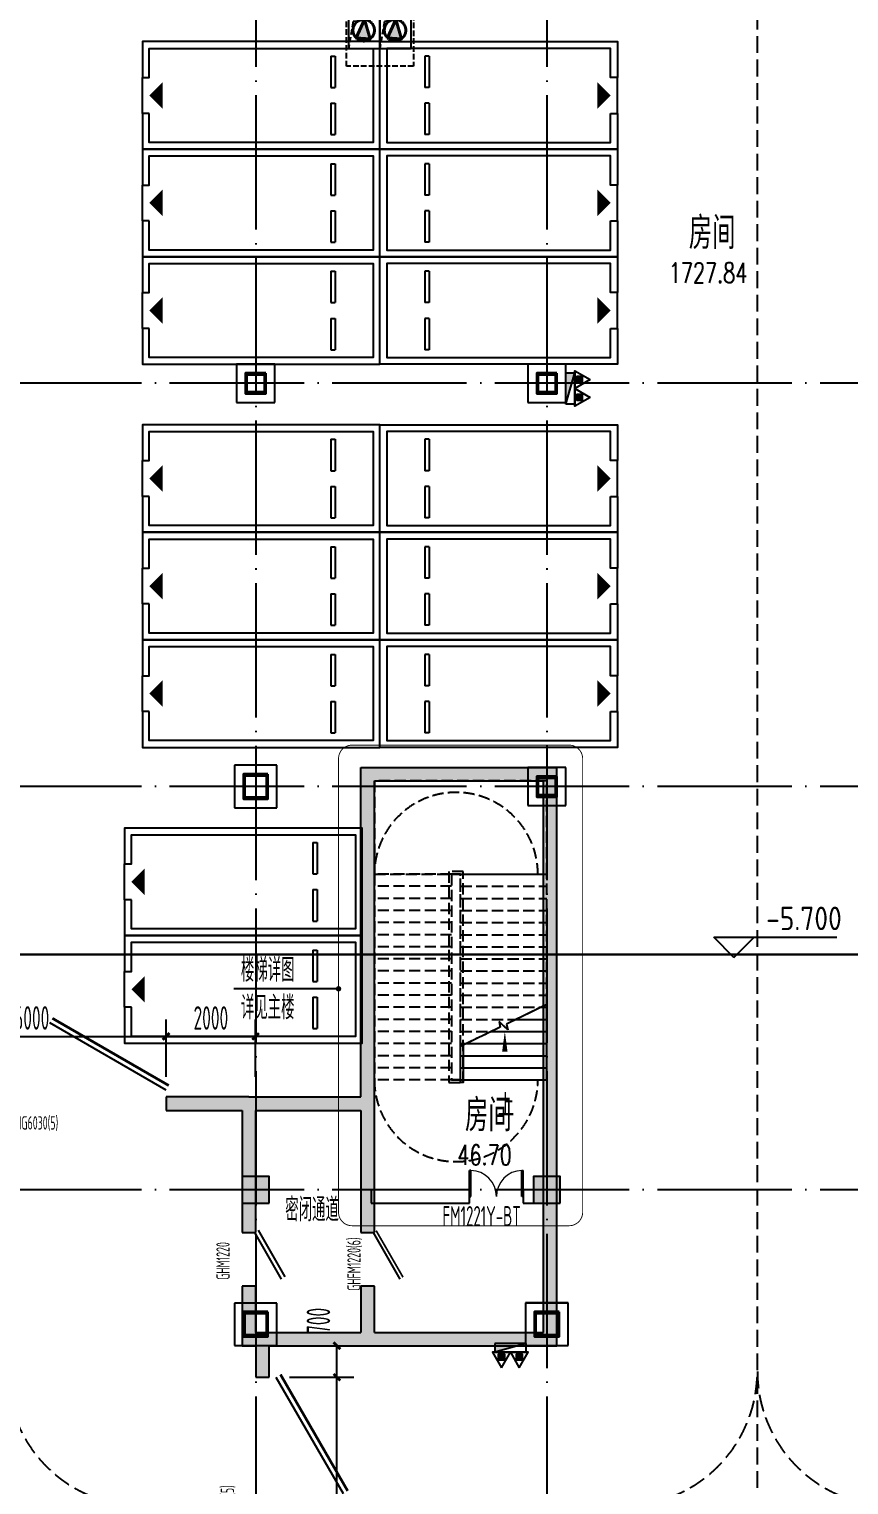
# Model space of a CAD drawing. Extents: x -473190 to 2138458, y -81875 to 2633646.
# Drawn here: x 66094 to 84396, y 88977 to 121465 of the extents above; entities that cross this region are included whole.
import ezdxf

# ---------------------------------------------------------------- set-up
doc = ezdxf.new("R2010")
doc.units = 0
doc.header["$LTSCALE"] = 1000
for name, pattern in [('__DASH', [0.35, 0.25, -0.1]), ('DASH', [0.35, 0.25, -0.1]), ('DOTE', [2.42, 2, -0.2, 0.02, -0.2]), ('排水', [1.1, 1, -0.1])]:
    doc.linetypes.add(name, pattern=pattern)
for name, color, linetype in [('00-停车位', 67, 'Continuous'), ('A-COLUMN', 2, 'Continuous'), ('A-DIM_SYMB', 3, 'Continuous'), ('A-PUB_HATCH', 8, 'Continuous'), ('A-PUB_TEXT', 7, 'Continuous'), ('A-STAIR', 3, 'Continuous'), ('A-WALL', 2, 'Continuous'), ('A-可见线', 7, 'Continuous'), ('DIM_ELEV', 3, 'Continuous'), ('DIM_LEAD', 3, 'Continuous'), ('DOOR_FIRE', 4, 'Continuous'), ('DOOR_FIRE_TEXT', 7, 'Continuous'), ('DOTE', 1, 'DOTE'), ('PUB_DIM', 3, 'Continuous'), ('PUB_HATCH', 8, 'Continuous'), ('PUB_TEXT', 7, 'Continuous'), ('RF-M', 4, 'Continuous'), ('RF-MBH', 11, 'Continuous'), ('RF-QT', 30, 'Continuous'), ('S-柱', 51, 'Continuous'), ('S-柱-填充', 8, 'Continuous'), ('SPACE', 7, 'Continuous'), ('W-EQUIP_消火栓', 7, 'Continuous'), ('W-EQUIP_灭火器', 7, 'Continuous'), ('排水', 4, 'Continuous'), ('索引线', 252, 'Continuous'), ('车行线', 4, 'Continuous'), ('集水坑', 4, 'Continuous'), ('雨棚投影', 147, 'Continuous')]:
    doc.layers.add(name, color=color, linetype=linetype)
doc.layers.add('GPS-污水', color=2, linetype='排水', lineweight=40)
doc.layers.add('RF-WZ', color=110, linetype='Continuous', lineweight=0)
doc.styles.add('8B2_02', font='tssdeng.shx', dxfattribs={"width": 0.6, "bigfont": 'TSSDCHN.shx'})
doc.styles.add('_TCH_DIM', font='SIMPLEX', dxfattribs={"bigfont": 'GBCBIG'})
doc.styles.add('_TCH_DIM_T3', font='tssdeng.shx', dxfattribs={"width": 0.564706, "bigfont": '@@@tssdchn.shx'})
doc.styles.add('_TCH_SPACE', font='SIMPLEX', dxfattribs={"height": 5, "bigfont": 'GBCBIG'})
doc.styles.add('_TCH_WINDOW', font='tssdeng.shx', dxfattribs={"width": 0.8, "height": 3.5, "bigfont": 'tssdchn.shx'})
doc.styles.get("Standard").update_dxf_attribs({"font": 'gbenor.shx', "bigfont": 'gbcbig.shx'})
doc.dimstyles.new('_TCH_ARCH&&150', dxfattribs={"dimtxt": 525, "dimasz": 150, "dimexe": 375, "dimexo": 450, "dimgap": 150, "dimtad": 1, "dimdec": 0, "dimzin": 0, "dimdsep": 46, "dimtxsty": '_TCH_DIM_T3', "dimblk": 'ARCHTICK', "dimcen": 0.09, "dimclrt": 7, "dimazin": 2, "dimtfac": 1, "dimtdec": 0, "dimtix": 1, "dimtmove": 2, "dimatfit": 3, "dimfxl": 0, "dimtolj": 1, "dimtzin": 0, "dimarcsym": 0})

# ---------------------------------------------------------------- blocks, each defined once
blk = doc.blocks.new('车位2400x5300')
at = {"layer": '00-停车位', "color": 251}
for p, q in [((-875, -1000), (-175, -1000)), ((-875, -1100), (-875, -1000)), ((-875, -1100), (-175, -1100)), ((-175, -1100), (-175, -1000)), ((175, -1000), (875, -1000)), ((175, -1100), (175, -1000)), ((175, -1100), (875, -1100)), ((875, -1100), (875, -1000)), ((400, -5300), (-400, -5300))]:
    blk.add_line(p, q, dxfattribs=at)
blk.add_lwpolyline([(400, -5150), (400, -5300), (1200, -5300), (1200, 0), (-1200, 0), (-1200, -5300), (-400, -5300), (-400, -5150), (-1050, -5150), (-1050, -150), (1050, -150), (1050, -5150), (400, -5150)], dxfattribs=at)
blk.add_lwpolyline([(0, -5150, 0, 600, 0), (0, -4850, 600, 600, 0)], format="xyseb", dxfattribs=at)
blk = doc.blocks.new('A$C796A13F6')
at = {"layer": '车行线', "linetype": '__DASH', "ltscale": 1.5}
for points in [[(0, -89488), (10750, -89488, 0.414214), (13750, -86488), (13750, -3000)], [(0, -70088, -0.414214), (-3000, -67088)], [(10750, -70088, 0.414214), (13750, -67088)], [(16750, -70088, -0.414214), (13750, -67088)]]:
    blk.add_lwpolyline(points, format="xyb", dxfattribs=at)
blk = doc.blocks.new('$SB01_1')
h = blk.add_hatch(color=256)
h.dxf.hatch_style = 1
h.paths.add_polyline_path([(-0.381, -0.323), (0.5, 0), (-0.381, 0.323)])
h.paths.add_polyline_path([(0, 0), (0.002, 0), (0.002, 0.001), (0, 0.001)], flags=24)
h.paths.add_polyline_path([(0, -0.002), (0.003, -0.002), (0.003, -0.001), (0, -0.001)], flags=24)
h.paths.add_polyline_path([(0, -0.003), (0.003, -0.003), (0.003, -0.002), (0, -0.002)], flags=24)
for p, q in [((0.5, 0), (-0.381, 0.323)), ((-0.381, 0.323), (-0.381, -0.323)), ((0.5, 0), (-0.381, -0.323))]:
    blk.add_line(p, q)
blk.add_circle((0, 0), 0.5)
at = {"flags": 1}
for tag, p in [('UNIT', (0, 0)), ('SPEC', (0, -0.002)), ('WHAT', (0, -0.003))]:
    blk.add_attdef(tag, p, '', height=0.001, dxfattribs=at)
blk = doc.blocks.new('人防集水坑')
at = {"layer": 'GPS-污水', "linetype": '排水'}
for p, q in [((307486, 701151), (307284, 701151)), ((307486, 700451), (307284, 700451))]:
    blk.add_line(p, q, dxfattribs=at)
for centre in [(307561, 701151), (307561, 700451)]:
    blk.add_circle(centre, 75, dxfattribs=at)
at = {"layer": '集水坑', "linetype": 'DASH', "ltscale": 0.5}
blk.add_lwpolyline([(306241, 700051), (306241, 701551), (307741, 701551), (307741, 700051)], close=True, dxfattribs=at)
at = {"layer": '集水坑', "linetype": 'Continuous', "ltscale": 0.5}
for points in [[(306641, 701501), (306641, 700801), (307341, 700801), (307341, 701501)], [(306641, 700801), (306641, 700101), (307341, 700101), (307341, 700801)]]:
    blk.add_lwpolyline(points, close=True, dxfattribs=at)
at = {"layer": '集水坑', "linetype": 'DASH', "ltscale": 0.5}
for points in [[(307341, 700801), (307237, 701397), (306641, 701501)], [(307347, 700101), (307243, 700697), (306647, 700801)]]:
    blk.add_lwpolyline(points, dxfattribs=at)
at = {"layer": 'GPS-污水', "linetype": '排水', "xscale": -480.0000000000002, "yscale": 480.0000000000002, "zscale": 480.0000000000002, "rotation": 176.2535374729293}
for p in [(307045, 701164, 0), (307045, 700464, 0)]:
    blk.add_blockref('$SB01_1', p, dxfattribs=at)
blk = doc.blocks.new('A$C3672542B')
at = {"layer": '排水', "color": 3, "linetype": 'DASH'}
for points in [[(161418.2, -67833.7, 0, 0, 0), (162130.1, -67121.8, 160, 0, 0), (162554.3, -66697.6, 0, 0, 0)], [(165399.2, -67833.7, 0, 0, 0), (164687.3, -67121.8, 160, 0, 0), (164263.1, -66697.6, 0, 0, 0)]]:
    blk.add_lwpolyline(points, format="xyseb", dxfattribs=at)
at = {"layer": '集水坑', "linetype": 'Continuous', "rotation": 90}
blk.add_blockref('人防集水坑', (864209.4, -372834.3), dxfattribs=at)
blk = doc.blocks.new('A$C7EFF042E')
at = {"layer": 'A-COLUMN', "color": 6}
for p, q in [((36675, -35825), (35825, -35825)), ((35825, -35825), (35825, -36675)), ((36675, -36675), (36675, -35825)), ((43175, -35825), (42325, -35825)), ((42325, -35825), (42325, -36675)), ((43175, -36675), (43175, -35825)), ((35825, -36675), (36675, -36675)), ((42325, -36675), (43175, -36675)), ((36725, -44775), (35775, -44775)), ((35775, -44775), (35775, -45725)), ((36725, -45725), (36725, -44775)), ((43175, -44825), (42325, -44825)), ((42325, -44825), (42325, -45675)), ((43175, -45675), (43175, -44825)), ((35775, -45725), (36725, -45725)), ((42325, -45675), (43175, -45675)), ((36725, -56775), (35775, -56775)), ((35775, -56775), (35775, -57725)), ((36725, -57725), (36725, -56775)), ((43225, -56775), (42275, -56775)), ((42275, -56775), (42275, -57725)), ((43225, -57725), (43225, -56775)), ((35775, -57725), (36725, -57725)), ((42275, -57725), (43225, -57725))]:
    blk.add_line(p, q, dxfattribs=at)
at = {"layer": 'S-柱', "color": 6, "lineweight": 35}
for points in [[(36475, -36025), (36025, -36025), (36025, -36475), (36475, -36475)], [(36475, -36025), (36025, -36025), (36025, -36475), (36475, -36475)], [(42975, -36025), (42525, -36025), (42525, -36475), (42975, -36475)], [(42975, -36025), (42525, -36025), (42525, -36475), (42975, -36475)], [(36525, -44975), (35975, -44975), (35975, -45525), (36525, -45525)], [(36525, -44975), (35975, -44975), (35975, -45525), (36525, -45525)], [(42975, -45025), (42525, -45025), (42525, -45475), (42975, -45475)], [(42975, -45025), (42525, -45025), (42525, -45475), (42975, -45475)], [(36525, -56975), (35975, -56975), (35975, -57525), (36525, -57525)], [(36525, -56975), (35975, -56975), (35975, -57525), (36525, -57525)], [(43025, -56975), (42475, -56975), (42475, -57525), (43025, -57525)], [(43025, -56975), (42475, -56975), (42475, -57525), (43025, -57525)]]:
    blk.add_lwpolyline(points, close=True, dxfattribs=at)
at = {"layer": 'S-柱-填充', "color": 6, "lineweight": 35}
for points in [[(36445, -36445), (36055, -36445), (36055, -36055), (36445, -36055)], [(42945, -36445), (42555, -36445), (42555, -36055), (42945, -36055)], [(36495, -45495), (36005, -45495), (36005, -45005), (36495, -45005)], [(42945, -45445), (42555, -45445), (42555, -45055), (42945, -45055)], [(36495, -57495), (36005, -57495), (36005, -57005), (36495, -57005)], [(42995, -57495), (42505, -57495), (42505, -57005), (42995, -57005)]]:
    blk.add_lwpolyline(points, close=True, dxfattribs=at)
blk = doc.blocks.new('A$C4F5A101F')
at = {"layer": 'DOTE', "color": 16, "linetype": 'DOTE', "ltscale": 1.5}
for p, q in [((-131489.7, 16373.7), (-131489.7, -213765.2)), ((-124989.7, 16373.7), (-124989.7, -213765.2)), ((-39660.8, -44507.4), (-180399, -44507.4)), ((-39660.8, -53507.4), (-180399, -53507.4)), ((-39660.8, -62507.4), (-168489.7, -62507.4))]:
    blk.add_line(p, q, dxfattribs=at)
blk = doc.blocks.new('A$C4AB8374B')
at = {"layer": 'A-STAIR', "color": 9, "linetype": 'DASH'}
for centre, start, end in [((1825, 4590), 0, 180), ((1825, 0), 180, 0)]:
    blk.add_arc(centre, 1825, start, end, dxfattribs=at)
blk = doc.blocks.new('$TwtSys$00000434')
for p, q in [((-0.5, 0.5), (-0.5, -0.5)), ((-0.5, -0.5), (0.5, 0.5)), ((0.5, 0.5), (-0.5, 0.5)), ((0.5, -0.5), (0.5, 0.5)), ((-0.5, -0.5), (0.5, -0.5))]:
    blk.add_line(p, q)
blk.add_solid([(0.5, -0.5), (0.5, 0.5), (-0.5, -0.5)])
blk = doc.blocks.new('$TwtSys$00000546')
h = blk.add_hatch()
h.set_pattern_fill('ANSI31', color=256, scale=200, style=0)
h.set_pattern_definition([(45, (-38543.802, -6670.83), (-17.67767, 17.67767), [])])
h.paths.add_polyline_path([(-65, 174), (65, 174), (65, 44), (-65, 44)])
for points in [[(0, 344), (-198, 0), (198, 0)], [(-65, 174), (65, 174), (65, 44), (-65, 44)]]:
    blk.add_lwpolyline(points, close=True)
blk = doc.blocks.new('A$C714B7EA5')
at = {"layer": 'A-PUB_HATCH', "linetype": 'DASH'}
for p, q in [((3850, 0), (0, 0)), ((0, 0), (0, -2080)), ((3850, -2080), (3850, 0)), ((0, -2080), (0, -6670)), ((1725, -2080), (0, -2080)), ((0, -2080), (3850, -2080)), ((1985, -2020), (1665, -2020)), ((1665, -2020), (1665, -6730)), ((1985, -2020), (1665, -2020)), ((1665, -2020), (1665, -6730)), ((1725, -2080), (1725, -6670)), ((1925, -2080), (1725, -2080)), ((1725, -2080), (1725, -6670)), ((1925, -2080), (1725, -2080)), ((1725, -2080), (1725, -6670)), ((1925, -5925), (1925, -2080)), ((1925, -2080), (3850, -2080)), ((1925, -6670), (1925, -2080)), ((1925, -6670), (1925, -2080)), ((1985, -6730), (1985, -2020)), ((1985, -6730), (1985, -2020)), ((3850, -4985), (3850, -2080)), ((1725, -2350), (0, -2350)), ((1925, -2350), (3850, -2350)), ((1725, -2620), (0, -2620)), ((1725, -2890), (0, -2890)), ((1925, -2620), (3850, -2620)), ((1925, -2890), (3850, -2890)), ((1725, -3160), (0, -3160)), ((1925, -3160), (3850, -3160)), ((1725, -3430), (0, -3430)), ((1925, -3430), (3850, -3430)), ((1725, -3700), (0, -3700)), ((1925, -3700), (3850, -3700)), ((1725, -3970), (0, -3970)), ((1925, -3970), (3850, -3970)), ((1725, -4240), (0, -4240)), ((1725, -4510), (0, -4510)), ((1925, -4240), (3850, -4240)), ((1925, -4510), (3850, -4510)), ((1725, -4780), (0, -4780)), ((1925, -4780), (3850, -4780)), ((1725, -5050), (0, -5050)), ((1925, -5050), (3716, -5050)), ((3850, -4985), (2950, -5424)), ((1725, -5320), (0, -5320)), ((1925, -5320), (3164, -5320)), ((2807, -5494), (1925, -5925)), ((2976, -5557), (2783, -5370)), ((2783, -5370), (2807, -5494)), ((2950, -5424), (2976, -5557)), ((1725, -5590), (0, -5590)), ((1925, -5590), (2611, -5590)), ((1725, -5860), (0, -5860)), ((1725, -6130), (0, -6130)), ((1925, -5860), (2059, -5860)), ((1725, -6400), (0, -6400)), ((1725, -6670), (0, -6670)), ((1665, -6730), (1985, -6730)), ((1665, -6730), (1985, -6730)), ((1725, -6670), (1925, -6670)), ((1725, -6670), (1925, -6670))]:
    blk.add_line(p, q, dxfattribs=at)
blk = doc.blocks.new('$DorLib2D$00000002')
for p, q in [((-0.5, 0), (-0.5, 0.4875)), ((-0.475, 0.4875), (-0.5, 0.4875)), ((-0.475, 0), (-0.475, 0.4875)), ((0.475, 0), (0.475, 0.4875)), ((0.475, 0.4875), (0.5, 0.4875)), ((0.5, 0), (0.5, 0.4875)), ((-0.5, 0), (-0.475, 0)), ((0.5, 0), (0.475, 0))]:
    blk.add_line(p, q)
at = {"lineweight": 13}
for centre, start, end in [((-0.4875, 0), 0, 88.53072), ((0.4875, 0), 91.46928, 180)]:
    blk.add_arc(centre, 0.4875, start, end, dxfattribs=at)
blk = doc.blocks.new('$DorLib2D$00000193')
at = {"color": 0}
blk.add_line((-0.5, 0.1), (0.366, 0.6), dxfattribs=at)
at = {"color": 0, "const_width": 0.0333}
blk.add_lwpolyline([(-0.533, 0.158), (0.333, 0.658)], dxfattribs=at)
blk = doc.blocks.new('$DorLib2D$00000211')
at = {"color": 0}
for p, q in [((-0.5, 0.05), (-0.067, 0.3)), ((0.5, 0.05), (0.067, 0.3))]:
    blk.add_line(p, q, dxfattribs=at)
at = {"color": 0, "const_width": 0.01}
for points in [[(-0.51, 0.0673), (-0.077, 0.3173)], [(0.51, 0.0673), (0.077, 0.3173)]]:
    blk.add_lwpolyline(points, dxfattribs=at)
blk = doc.blocks.new('$DorLib2D$00000179')
at = {"color": 0}
for p, q in [((-0.54, 0.169), (0.326, 0.669)), ((-0.5, 0.1), (0.366, 0.6))]:
    blk.add_line(p, q, dxfattribs=at)
blk = doc.blocks.new('rfk')
at = {"layer": 'A-PUB_HATCH'}
for points in [[(485098.2, -713335.2), (485398.2, -713635.2), (489173.2, -713635.2), (489473.2, -713335.2)], [(485198.2, -720851.9), (485398.2, -720885.2), (485398.2, -713635.2), (485098.2, -713335.2), (485098.2, -720685.2)], [(489173.2, -722760.2), (489473.2, -722760.2), (489473.2, -713335.2), (489173.2, -713635.2)], [(482598.2, -720685.2), (480748.2, -720685.2), (480748.2, -720985.2), (482448.2, -720985.2), (482598.2, -720885.2)], [(482448.2, -720985.2), (482448.2, -723710.2), (482748.2, -723710.2), (482748.2, -720985.2), (482598.2, -720885.2)], [(482598.2, -720885.2), (482748.2, -720985.2), (485098.2, -720985.2), (485198.2, -720851.9), (485098.2, -720685.2), (482598.2, -720685.2)], [(485098.2, -720985.2), (485098.2, -723710.2), (485398.2, -723710.2), (485398.2, -720885.2), (485198.2, -720851.9)], [(489173.2, -725940.1), (489473.2, -726240.1), (489473.2, -722760.2), (489173.2, -722760.2)], [(482748.2, -725940.1), (482748.2, -724910.2), (482448.2, -724910.2), (482448.2, -726240.1)], [(485398.2, -725940.1), (485398.2, -724910.2), (485098.2, -724910.2), (485098.2, -725940.1), (485264.8, -726040.1)], [(482748.2, -725940.1), (482448.2, -726240.1), (482748.2, -726240.1), (482899.6, -726140.1), (482902.4, -725940.1)], [(482899.6, -726140.1), (483048.2, -726240.1), (485298.2, -726240.1), (485264.8, -726040.1), (485098.2, -725940.1), (482902.4, -725940.1)], [(485264.8, -726040.1), (485298.2, -726240.1), (489473.2, -726240.1), (489173.2, -725940.1), (485398.2, -725940.1)], [(482748.2, -726240.1), (482748.2, -726940.2), (483048.2, -726940.2), (483048.2, -726240.1), (482899.6, -726140.1)]]:
    blk.add_hatch(color=256, dxfattribs=at).paths.add_polyline_path(points)
at = {"layer": 'A-WALL'}
for p, q in [((487523.2, -722760.2), (485323.2, -722760.2)), ((485323.2, -722760.2), (485323.2, -723060.2)), ((487523.2, -723060.2), (487523.2, -722760.2)), ((489173.2, -722760.2), (488723.2, -722760.2)), ((488723.2, -722760.2), (488723.2, -723060.2)), ((489173.2, -723060.2), (489173.2, -722760.2)), ((485323.2, -723060.2), (487523.2, -723060.2)), ((488723.2, -723060.2), (489173.2, -723060.2))]:
    blk.add_line(p, q, dxfattribs=at)
at = {"layer": 'RF-QT'}
for p, q in [((485098.2, -713335.2), (489473.2, -713335.2)), ((485098.2, -720685.2), (485098.2, -713335.2)), ((489473.2, -722760.2), (489473.2, -713335.2)), ((485398.2, -713635.2), (489173.2, -713635.2)), ((485398.2, -720885.2), (485398.2, -713635.2)), ((489173.2, -722760.2), (489173.2, -713635.2)), ((482598.2, -720685.2), (480748.2, -720685.2)), ((480748.2, -720685.2), (480748.2, -720985.2)), ((482598.2, -720685.2), (485098.2, -720685.2)), ((485398.2, -723710.2), (485398.2, -720885.2)), ((480748.2, -720985.2), (482448.2, -720985.2)), ((482448.2, -720985.2), (482448.2, -723710.2)), ((482748.2, -720985.2), (485098.2, -720985.2)), ((482748.2, -723710.2), (482748.2, -720985.2)), ((485098.2, -720985.2), (485098.2, -723710.2)), ((489173.2, -725940.1), (489173.2, -722760.2)), ((489473.2, -726240.1), (489473.2, -722760.2)), ((482448.2, -723710.2), (482748.2, -723710.2)), ((485098.2, -723710.2), (485398.2, -723710.2)), ((482748.2, -724910.2), (482448.2, -724910.2)), ((482448.2, -724910.2), (482448.2, -726240.1)), ((482748.2, -725940.1), (482748.2, -724910.2)), ((485398.2, -724910.2), (485098.2, -724910.2)), ((485098.2, -724910.2), (485098.2, -725940.1)), ((485398.2, -725940.1), (485398.2, -724910.2)), ((482748.2, -725940.1), (482902.4, -725940.1)), ((482902.4, -725940.1), (485098.2, -725940.1)), ((485398.2, -725940.1), (489173.2, -725940.1)), ((482448.2, -726240.1), (482748.2, -726240.1)), ((482748.2, -726240.1), (482748.2, -726940.2)), ((483048.2, -726940.2), (483048.2, -726240.1)), ((483048.2, -726240.1), (485298.2, -726240.1)), ((485298.2, -726240.1), (489473.2, -726240.1)), ((482748.2, -726940.2), (483048.2, -726940.2))]:
    blk.add_line(p, q, dxfattribs=at)
at = {"layer": 'A-可见线'}
blk.add_blockref('A$C714B7EA5', (485398.2, -713635.2), dxfattribs=at)
at = {"layer": 'DOOR_FIRE'}
ref = blk.add_blockref('$DorLib2D$00000002', (488123.2, -722910.2), dxfattribs=dict(at, xscale=1200, yscale=1200, zscale=300))
ref.add_attrib('A', 'FM1221Y-BT', (486917.5, -723568.2), dxfattribs={"layer": 'DOOR_FIRE_TEXT', "height": 446.25, "style": '_TCH_WINDOW', "width": 0.564706})
at = {"layer": 'RF-M'}
ref = blk.add_blockref('$DorLib2D$00000211', (477748.2, -720835.2), dxfattribs=dict(at, xscale=-6000, yscale=6000, zscale=300))
ref.add_attrib('A', 'GSFMG6030(5)', (476985.7, -721413.9), dxfattribs={"layer": 'RF-MBH', "height": 297.5, "style": '_TCH_WINDOW', "width": 0.564706})
ref = blk.add_blockref('$DorLib2D$00000179', (482598.2, -724310.2), dxfattribs=dict(at, xscale=-1200, yscale=-1200, zscale=300, rotation=90))
ref.add_attrib('A', 'GHM1220', (482167, -724765.8), dxfattribs={"layer": 'RF-MBH', "height": 297.5, "rotation": 90, "style": '_TCH_WINDOW', "width": 0.564706})
ref = blk.add_blockref('$DorLib2D$00000193', (485248.2, -724310.2), dxfattribs=dict(at, xscale=-1200, yscale=-1200, zscale=300, rotation=90))
ref.add_attrib('A', 'GHFM1220(6)', (485091.5, -725011.3), dxfattribs={"layer": 'RF-MBH', "height": 297.5, "rotation": 90, "style": '_TCH_WINDOW', "width": 0.564706})
ref = blk.add_blockref('$DorLib2D$00000211', (482898.2, -729940.2), dxfattribs=dict(at, xscale=-6000, yscale=-6000, zscale=300, rotation=90))
ref.add_attrib('A', 'GSFMG6022(5)', (482267, -730702.7), dxfattribs={"layer": 'RF-MBH', "height": 297.5, "rotation": 90, "style": '_TCH_WINDOW', "width": 0.564706})
at = {"layer": 'RF-WZ', "style": '8B2_02', "width": 0.6}
blk.add_text('密闭通道', height=525, dxfattribs=at).set_placement((483408.4, -723463.9))
at = {"layer": 'SPACE', "style": '_TCH_SPACE'}
blk.add_text('房间', height=723.4, dxfattribs=at).set_placement((492418.9, -701766.2))
at = {"layer": 'SPACE', "style": '_TCH_SPACE', "width": 0.705882}
blk.add_text('1727.84', height=446.25, dxfattribs=at).set_placement((491970.2, -702514.3))
at = {"layer": 'SPACE', "color": 2, "style": '_TCH_SPACE'}
blk.add_text('房间', height=723.4, dxfattribs=at).set_placement((487422.1, -721456.1))
at = {"layer": 'SPACE', "color": 2, "style": '_TCH_SPACE', "width": 0.705882}
blk.add_text('46.70', height=446.25, dxfattribs=at).set_placement((487250.9, -722204.2))
blk = doc.blocks.new('_FZH')
blk.add_lwpolyline([(-0.5, -0.5), (0.5, -0.5), (0.5, 0.5), (-0.5, 0.5)], close=True)
at = {"layer": 'PUB_HATCH'}
blk.add_solid([(-0.5, -0.5), (0.5, -0.5), (-0.5, 0.5), (0.5, 0.5)], dxfattribs=at)
blk = doc.blocks.new('zzzzzzzzzzzzzzzz')
at = {"layer": 'A-COLUMN'}
for p, q in [((60166, -225085), (59316, -225085)), ((59316, -225085), (59316, -225935)), ((60166, -225935), (60166, -225085)), ((59316, -225935), (60166, -225935)), ((60216, -237035), (59266, -237035)), ((59266, -237035), (59266, -237985)), ((60216, -237985), (60216, -237035)), ((59266, -237985), (60216, -237985))]:
    blk.add_line(p, q, dxfattribs=at)
at = {"layer": 'A-COLUMN', "xscale": 600, "yscale": 600, "zscale": 600, "rotation": 90}
for p in [(53241, -234510), (59741, -234510)]:
    blk.add_blockref('_FZH', p, dxfattribs=at)
blk = doc.blocks.new('_ArchTick')
at = {"color": 0, "linetype": 'ByBlock', "const_width": 0.4}
blk.add_lwpolyline([(-0.5, -0.5), (0.5, 0.5)], dxfattribs=at)
blk = doc.blocks.new('*D2816')
at = {"layer": 'Defpoints', "color": 0, "transparency": 16777216}
for p in [(69152, 98986), (63152, 97636), (69152, 97636)]:
    blk.add_point(p, dxfattribs=at)
at = {"layer": 'PUB_DIM', "color": 0, "lineweight": -2, "transparency": 16777216}
for p, q in [((63152, 98086), (63152, 99361)), ((69152, 98086), (69152, 99361)), ((63152, 98986), (69152, 98986))]:
    blk.add_line(p, q, dxfattribs=at)
at = {"layer": 'PUB_DIM', "color": 0, "lineweight": -2, "transparency": 16777216, "xscale": 150, "yscale": 150, "zscale": 150, "rotation": 180}
blk.add_blockref('_ArchTick', (63152, 98986), dxfattribs=at)
at = {"layer": 'PUB_DIM', "color": 0, "lineweight": -2, "transparency": 16777216, "xscale": 150, "yscale": 150, "zscale": 150}
blk.add_blockref('_ArchTick', (69152, 98986), dxfattribs=at)
at = {"layer": 'PUB_DIM', "color": 7, "transparency": 16777216, "insert": (66152, 99398), "char_height": 525, "attachment_point": 5, "style": '_TCH_DIM_T3'}
blk.add_mtext('\\A1;6000', dxfattribs=at)
blk = doc.blocks.new('*D2817')
at = {"layer": 'Defpoints', "color": 0, "transparency": 16777216}
for p in [(71152, 98986), (69152, 97636), (71152, 97636)]:
    blk.add_point(p, dxfattribs=at)
at = {"layer": 'PUB_DIM', "color": 0, "lineweight": -2, "transparency": 16777216}
for p, q in [((69152, 98086), (69152, 99361)), ((71152, 98086), (71152, 99361)), ((69152, 98986), (71152, 98986))]:
    blk.add_line(p, q, dxfattribs=at)
at = {"layer": 'PUB_DIM', "color": 0, "lineweight": -2, "transparency": 16777216, "xscale": 150, "yscale": 150, "zscale": 150, "rotation": 180}
blk.add_blockref('_ArchTick', (69152, 98986), dxfattribs=at)
at = {"layer": 'PUB_DIM', "color": 0, "lineweight": -2, "transparency": 16777216, "xscale": 150, "yscale": 150, "zscale": 150}
blk.add_blockref('_ArchTick', (71152, 98986), dxfattribs=at)
at = {"layer": 'PUB_DIM', "color": 7, "transparency": 16777216, "insert": (70152, 99398), "char_height": 525, "attachment_point": 5, "style": '_TCH_DIM_T3'}
blk.add_mtext('\\A1;2000', dxfattribs=at)
blk = doc.blocks.new('*D2819')
at = {"layer": 'Defpoints', "color": 0, "transparency": 16777216}
for p in [(71456, 91381), (72966, 91381), (71456, 85381)]:
    blk.add_point(p, dxfattribs=at)
at = {"layer": 'PUB_DIM', "color": 0, "lineweight": -2, "transparency": 16777216}
for p, q in [((71906, 91381), (73341, 91381)), ((72966, 85381), (72966, 91381)), ((71906, 85381), (73341, 85381))]:
    blk.add_line(p, q, dxfattribs=at)
at = {"layer": 'PUB_DIM', "color": 0, "lineweight": -2, "transparency": 16777216, "xscale": 150, "yscale": 150, "zscale": 150}
for p, rotation in [((72966, 91381), 90), ((72966, 85381), 270)]:
    blk.add_blockref('_ArchTick', p, dxfattribs=dict(at, rotation=rotation))
at = {"layer": 'PUB_DIM', "color": 7, "transparency": 16777216, "insert": (72553, 88381), "char_height": 525, "attachment_point": 5, "rotation": 90, "style": '_TCH_DIM_T3'}
blk.add_mtext('\\A1;6000', dxfattribs=at)
blk = doc.blocks.new('*D2820')
at = {"layer": 'Defpoints', "color": 0, "transparency": 16777216}
for p in [(71456, 92081), (72966, 92081), (71456, 91381)]:
    blk.add_point(p, dxfattribs=at)
at = {"layer": 'PUB_DIM', "color": 0, "lineweight": -2, "transparency": 16777216}
for p, q in [((71906, 92081), (73341, 92081)), ((72966, 91381), (72966, 92081)), ((71906, 91381), (73341, 91381))]:
    blk.add_line(p, q, dxfattribs=at)
at = {"layer": 'PUB_DIM', "color": 0, "lineweight": -2, "transparency": 16777216, "xscale": 150, "yscale": 150, "zscale": 150}
for p, rotation in [((72966, 92081), 90), ((72966, 91381), 270)]:
    blk.add_blockref('_ArchTick', p, dxfattribs=dict(at, rotation=rotation))
at = {"layer": 'PUB_DIM', "color": 7, "transparency": 16777216, "insert": (72553, 92636), "char_height": 525, "attachment_point": 5, "rotation": 90, "style": '_TCH_DIM_T3'}
blk.add_mtext('\\A1;700', dxfattribs=at)

msp = doc.modelspace()

# ---------------------------------------------------------------- linework, layer by layer
for points in [[(181620.5, 190393), (21063.1, 190393), (21063.1, 100810.6), (181620.5, 100810.6)], [(177279.4, 100810.6), (21063.1, 100810.6), (19902.3, 22362.3), (177279.4, 22514.1)]]:
    msp.add_lwpolyline(points, close=True)
at = {"layer": 'A-DIM_SYMB', "color": 3}
msp.add_lwpolyline([(76714.8, 97880.6, 0, 0, 0), (76714.8, 99095.6, 0, 120, 0), (76714.8, 98645.6, 0, 0, 0)], format="xyseb", dxfattribs=at)
at = {"layer": 'A-STAIR', "color": 3}
for p, q in [((77652.3, 99700.9), (76752.6, 99261.3)), ((77518.6, 99635.6), (77652.3, 99635.6)), ((77652.3, 98015.6), (77652.3, 99700.9)), ((76609, 99191.1), (75727.3, 98760.3)), ((76413.5, 99095.6), (77652.3, 99095.6)), ((76778.4, 99128.8), (76584.8, 99315.5)), ((76584.8, 99315.5), (76609, 99191.1)), ((76752.6, 99261.3), (76778.4, 99128.8)), ((76966.1, 99365.6), (77652.3, 99365.6)), ((75860.9, 98825.6), (77652.3, 98825.6)), ((75727.3, 98015.6), (75727.3, 98760.3)), ((75727.3, 98555.6), (77652.3, 98555.6)), ((75727.3, 98285.6), (77652.3, 98285.6)), ((75727.3, 98015.6), (75527.3, 98015.6)), ((75727.3, 98015.6), (77652.3, 98015.6))]:
    msp.add_line(p, q, dxfattribs=at)
msp.add_lwpolyline([(75787.3, 98789.6), (75787.3, 97955.6), (75727.3, 97955.6), (75727.3, 98760.3)], dxfattribs=at)
at = {"layer": 'DIM_ELEV'}
for p, q in [((81830.8, 100749.3), (81380.8, 101199.3)), ((81380.8, 101199.3), (84126, 101199.3)), ((81830.8, 100749.3), (82280.8, 101199.3))]:
    msp.add_line(p, q, dxfattribs=at)
at = {"layer": 'DIM_LEAD'}
for p, q in [((71766.3, 100048.4), (70664.9, 100048.4)), ((73002.3, 100048.4), (71766.3, 100048.4)), ((73002.3, 100048.4), (71766.3, 100048.4)), ((73002.3, 100048.4), (71766.3, 100048.4)), ((73002.3, 100048.4), (71766.3, 100048.4))]:
    msp.add_line(p, q, dxfattribs=at)
at = {"layer": 'DIM_LEAD', "const_width": 60}
msp.add_lwpolyline([(73032.3, 100048.4, 1), (72972.3, 100048.4, 1)], format="xyb", close=True, dxfattribs=at)
msp.add_lwpolyline([(73032.3, 100048.4, 1), (72972.3, 100048.4, 1)], format="xyb", close=True, dxfattribs=at)
msp.add_lwpolyline([(73032.3, 100048.4, 1), (72972.3, 100048.4, 1)], format="xyb", close=True, dxfattribs=at)
msp.add_lwpolyline([(73032.3, 100048.4, 1), (72972.3, 100048.4, 1)], format="xyb", close=True, dxfattribs=at)
at = {"layer": '索引线', "linetype": 'DASH', "const_width": 20}
msp.add_lwpolyline([(73302.3, 105485.6), (78152.3, 105485.6, -0.4142136), (78452.3, 105185.6), (78452.3, 95060.6, -0.4142136), (78152.3, 94760.6), (73302.3, 94760.6, -0.4142136), (73002.3, 95060.6), (73002.3, 105185.6, -0.4142136)], format="xyb", close=True, dxfattribs=at)

# ---------------------------------------------------------------- block references
for name, p in [('A$C3672542B', (-89481.4, 187228.8)), ('A$C796A13F6', (68602.3, 158598.1)), ('A$C7EFF042E', (34902.3, 149810.6)), ('A$C4AB8374B', (73802.3, 98015.6))]:
    msp.add_blockref(name, p)
at = {"layer": '00-停车位', "rotation": 270}
for p in [(73927.3, 119985.6), (73927.3, 117585.6), (73927.3, 115185.6), (73927.3, 111435.6), (73927.3, 109035.6), (73927.3, 106635.6), (73527.3, 102435.6), (73527.3, 100035.6)]:
    msp.add_blockref('车位2400x5300', p, dxfattribs=at)
at = {"layer": '00-停车位', "xscale": -1, "rotation": 89.99999997188226}
for p in [(73927.3, 119985.6), (73927.3, 117585.6), (73927.3, 115185.6), (73927.3, 111435.6), (73927.3, 109035.6), (73927.3, 106635.6)]:
    msp.add_blockref('车位2400x5300', p, dxfattribs=at)
at = {"layer": 'W-EQUIP_消火栓', "yscale": 200, "zscale": 700}
for p, xscale, rotation in [((78177.3, 113446), -700, 270), ((76838.9, 92035.6), 700, 180)]:
    msp.add_blockref('$TwtSys$00000434', p, dxfattribs=dict(at, xscale=xscale, rotation=rotation))
at = {"layer": 'W-EQUIP_灭火器', "xscale": -1, "rotation": 270}
for p in [(78277.3, 113644.4), (78277.3, 113247.7)]:
    msp.add_blockref('$TwtSys$00000546', p, dxfattribs=at)
at = {"layer": 'W-EQUIP_灭火器', "rotation": 180}
for p in [(76640.6, 91935.6), (77037.3, 91935.6)]:
    msp.add_blockref('$TwtSys$00000546', p, dxfattribs=at)
at = {"layer": '索引线', "color": 0}
msp.add_blockref('zzzzzzzzzzzzzzzz', (17910.9, 330071), dxfattribs=at)
at = {"layer": '索引线'}
msp.add_blockref('rfk', (-411595.9, 818320.8), dxfattribs=at)
at = {"layer": '雨棚投影', "linetype": 'DASH', "lineweight": -3, "ltscale": 2}
msp.add_blockref('A$C4F5A101F', (202642, 158068), dxfattribs=at)

# ---------------------------------------------------------------- texts
at = {"layer": 'A-PUB_TEXT', "color": 3, "style": '_TCH_DIM'}
msp.add_text('上', height=506.4, dxfattribs=at).set_placement((76558.4, 97198.1))
at = {"layer": 'PUB_TEXT'}
msp.add_text('-5.700', height=525, dxfattribs=at).set_placement((82549.4, 101356.8))
at = {"layer": 'PUB_TEXT', "style": '8B2_02', "width": 0.6}
for s, p in [('楼梯详图', (70822.4, 100205.9)), ('详见主楼', (70822.4, 99365.9))]:
    msp.add_text(s, height=525, dxfattribs=at).set_placement(p)

# ---------------------------------------------------------------- dimensions: what is measured, and where the dimension line sits
at = {"layer": 'PUB_DIM'}
for p1, p2, distance, picture, middle in [((63152.3, 97635.6), (69152.3, 97635.6), 1350, '*D2816', (66152.3, 99398.1)), ((69152.3, 97635.6), (71152.3, 97635.6), 1350, '*D2817', (70152.3, 99398.1)), ((71456.5, 85380.6), (71456.5, 91380.6), -1509.5, '*D2819', (72553.5, 88380.6))]:
    dim = msp.add_aligned_dim(p1=p1, p2=p2, distance=distance, dimstyle='_TCH_ARCH&&150', dxfattribs=at)
    dim.commit()
    dim.dimension.update_dxf_attribs({"geometry": picture, "text_midpoint": middle})
dim = msp.add_linear_dim(base=(72966, 92080.7), p1=(71456.5, 91380.6), p2=(71456.5, 92080.7), angle=90, dimstyle='_TCH_ARCH&&150', dxfattribs=at)
dim.commit()
dim.dimension.update_dxf_attribs({"geometry": '*D2820', "text_midpoint": (72553.5, 92635.7), "dimtype": 129})

doc.saveas('drawing.dxf')
